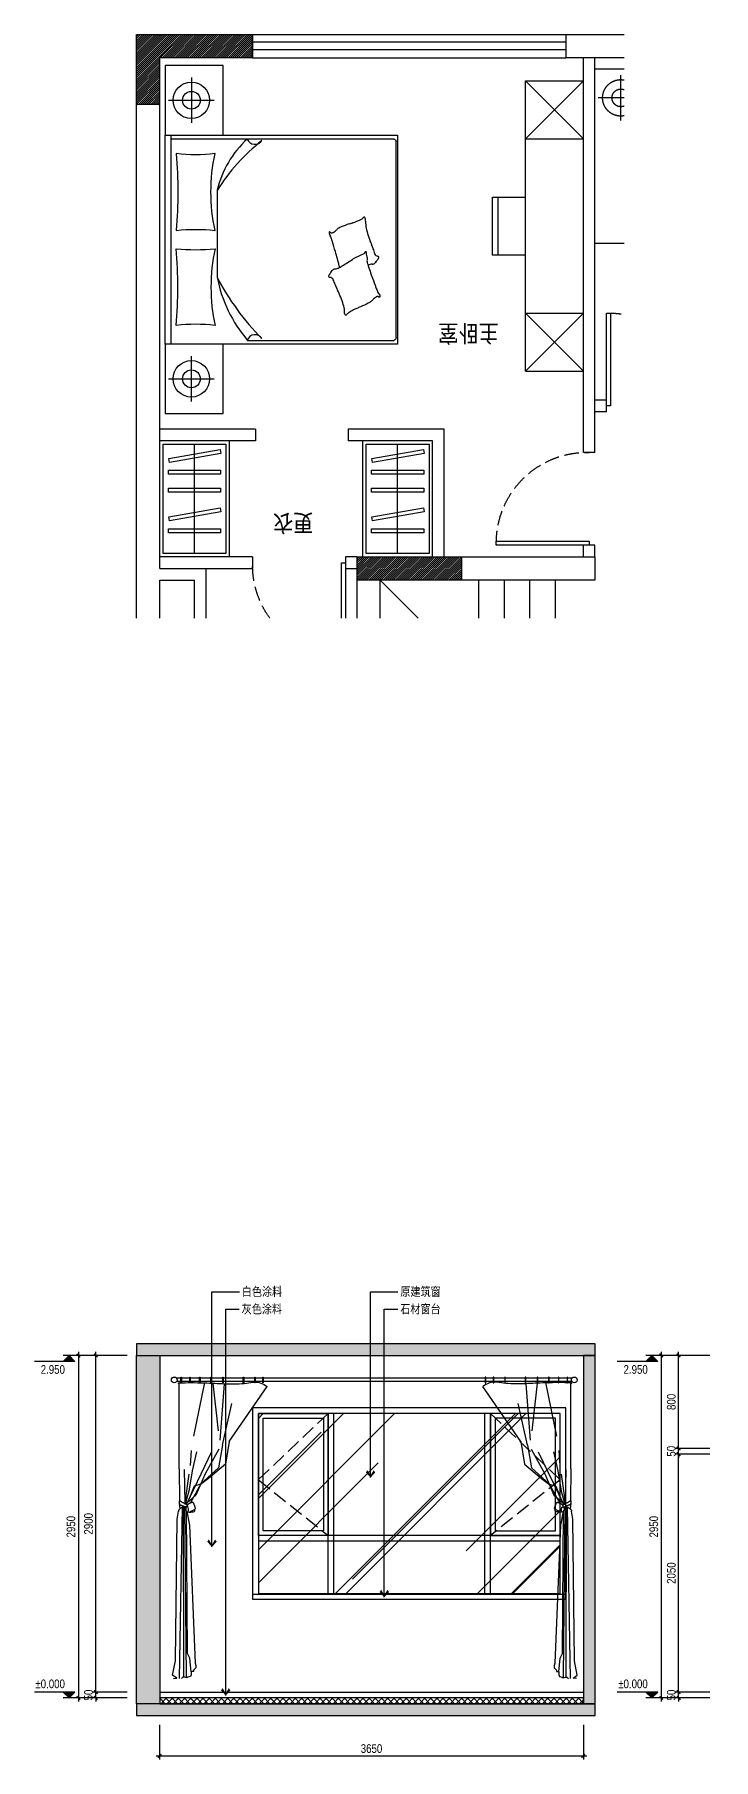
# Model space of a CAD drawing. Extents: x 468514 to 728049, y -74127 to 69080.
# Drawn here: x 514639 to 520488, y -71057 to -56196 of the extents above; entities that cross this region are included whole.
import ezdxf
from ezdxf.enums import TextEntityAlignment as Align
from ezdxf.xclip import XClip

# ---------------------------------------------------------------- set-up
doc = ezdxf.new("R2010")
doc.units = 0
doc.header["$LTSCALE"] = 500
doc.header["$MEASUREMENT"] = 0
doc.header["$XCLIPFRAME"] = 0
doc.linetypes.add('DASH', pattern=[0.35, 0.25, -0.1])
doc.layers.get('Defpoints').update_dxf_attribs({"color": 229})
for name, color, linetype in [('Door 门', 107, 'Continuous'), ('E 立面墙体', 245, 'Continuous'), ('E 立面家具、洁具', 153, 'Continuous'), ('E 立面材料类别线', 154, 'Continuous'), ('E 立面标注尺寸', 9, 'Continuous'), ('E 立面装饰完成线', 225, 'Continuous'), ('E 立面门', 107, 'Continuous'), ('P-Furniture 家具', 153, 'Continuous'), ('P-Make furniture 固定制作', 154, 'Continuous'), ('P-N wall 新建隔墙', 241, 'Continuous'), ('P-O wall 原始墙体', 245, 'Continuous'), ('P-Stair 楼梯（原建筑设备）', 159, 'Continuous'), ('P-Text  平面文字', 9, 'Continuous'), ('P-window 窗', 107, 'Continuous')]:
    doc.layers.add(name, color=color, linetype=linetype)
doc.styles.add('PDC DIM', font='PMingLiU-ExtB.ttf', dxfattribs={"width": 0.85})
doc.styles.add('Xref-标准套房C$0$黑体', font='simhei.ttf')
doc.dimstyles.new('PDC-A2', dxfattribs={"dimscale": 0, "dimtxt": 2.5, "dimasz": 1, "dimexe": 1, "dimexo": 1, "dimgap": 0.7, "dimtad": 1, "dimdec": 0, "dimtxsty": 'PDC DIM', "dimblk": 'ARCHTICK', "dimcen": 1, "dimdle": 1, "dimclrd": 8, "dimclre": 8, "dimclrt": 9, "dimadec": 0, "dimazin": 0, "dimtfac": 1, "dimtdec": 0, "dimtix": 1, "dimtmove": 2, "dimatfit": 3, "dimldrblk": 'PDC A2 T R', "dimfxl": 10, "dimfxlon": 1, "dimarcsym": 0})
pattern_1 = [(45, (-208763.564, 105386.938), (-8.83883476, 8.83883476), [])]

# ---------------------------------------------------------------- blocks, each defined once
blk = doc.blocks.new('$WINLIB2D$00000001')
at = {"color": 0}
for points in [[(-0.5, 0.5), (-0.5, -0.5)], [(-0.5, 0.5), (0.5, 0.5)], [(0.5, -0.5), (0.5, 0.5)], [(0.5, 0.1667), (-0.5, 0.1667)], [(0.5, -0.1667), (-0.5, -0.1667)], [(-0.5, -0.5), (0.5, -0.5)]]:
    blk.add_lwpolyline(points, dxfattribs=at)
blk = doc.blocks.new('fffg')
blk.add_lwpolyline([(143, 670), (109, 670), (109, -130), (143, -130)], close=True)
at = {"color": 8, "linetype": 'DASH'}
blk.add_arc((123, -110), 780, 88.5421, 181.4579, dxfattribs=at)
blk = doc.blocks.new('A$C5E9C12C4')
at = {"color": 250, "linetype": 'ByBlock'}
for p, q in [((834, 1968), (834, 52)), ((2545, 1988), (858, 1988)), ((2569, 709), (2569, 1968)), ((1276, 446), (2024, 446)), ((500, 29), (500, 421)), ((2900, 29), (2900, 421)), ((304, 225), (696, 225)), ((3096, 225), (2704, 225))]:
    blk.add_line(p, q, dxfattribs=at)
at = {"linetype": 'ByBlock'}
blk.add_line((2600, 52), (800, 52), dxfattribs=at)
for points in [[(800, 0), (800, 2000), (2600, 2000), (2600, 0)], [(200, 0), (800, 0), (800, 500), (200, 500)], [(2600, 0), (3200, 0), (3200, 500), (2600, 500)]]:
    blk.add_lwpolyline(points, close=True, dxfattribs=at)
at = {"color": 250, "linetype": 'ByBlock'}
for points in [[(2328, 1583, 0.101392), (2346, 1564, -0.223768), (2352, 1554, -0.25558), (2349, 1550, -0.081563), (2335, 1545, -0.071805), (2318, 1544, 0.069985), (2301, 1543, 0.03546), (2245, 1529, 0.029432), (2181, 1505, 0.001554), (2150, 1491, -0.00152), (2119, 1477, -0.004735), (2086, 1464, 0.00382), (2046, 1447, 0.296001), (2027, 1419, -0.649774), (2007, 1411, -0.02319), (2002, 1414, 0.0288), (1999, 1417, 0.005727), (1992, 1421, -0.004358), (1983, 1427, -0.027528), (1966, 1439, -0.046214), (1957, 1448, -0.194121), (1953, 1461, 0.133719), (1950, 1480, 0.011505), (1932, 1514, 0.008882), (1907, 1557, 0.012426), (1871, 1612, -0.033612), (1859, 1632), (1837, 1677), (1820, 1712, 0.224341), (1806, 1723, -0.722772), (1805, 1730, -0.103513), (1809, 1730, 0.053465), (1816, 1730, 0.030109), (1838, 1734, -0.031436), (1859, 1738, -0.05324), (1874, 1738, 0.05518), (1888, 1738, 0.056271), (1912, 1744, 0.0108), (2033, 1785, 0.00456), (2114, 1815, 0.01125), (2147, 1828, 0.069394), (2164, 1838, -0.079756), (2179, 1847, -0.106399), (2193, 1849, -0.328642), (2197, 1847, -0.299547), (2196, 1841, 0.189917), (2191, 1834, 0.033518), (2191, 1826, 0.075627), (2191, 1822, 0.053489), (2195, 1816, 0.017838), (2208, 1799, 0.038394), (2226, 1781, -0.059529), (2237, 1769, -0.035943), (2249, 1749, -0.011245), (2280, 1681, -0.006203), (2293, 1650, 0.010783), (2301, 1633, 0.019485), (2306, 1622, 0.005062)], [(960, 429, -0.058596), (960, 94, -0.042773), (1621, 94, -0.052163), (1621, 429, -0.107964)], [(2440, 429, 0.058596), (2440, 94, 0.042773), (1779, 94, 0.052163), (1779, 429, 0.107964)]]:
    blk.add_lwpolyline(points, format="xyb", close=True, dxfattribs=at)
for centre, radius in [((500, 225), 157), ((500, 225), 76.4), ((2900, 225), 157), ((2900, 225), 76.4)]:
    blk.add_circle(centre, radius, dxfattribs=at)
for centre, radius, start, end in [((809, 773), 71, 291.0659, 56.8343), ((2192, 1893), 1712, 218.287, 237.6721), ((1004, 2397), 2202, 297.6031, 314.6948), ((2591, 773), 71, 123.1657, 248.9341), ((1476, 1291), 868, 222.3133, 256.6516), ((1798, 1612), 1187, 280.9894, 310.5056)]:
    blk.add_arc(centre, radius, start, end, dxfattribs=at)
at = {"color": 250, "linetype": 'ByBlock', "extrusion": (0, 0, -1)}
for centre, major_axis, start_param, end_param in [((858, 1968), (-24, 0), 0, 1.570796), ((2545, 1968), (24, 0), -1.570796, 0)]:
    blk.add_ellipse(centre, major_axis=major_axis, ratio=0.833333, start_param=start_param, end_param=end_param, dxfattribs=at)
at = {"color": 250, "linetype": 'ByBlock'}
for centre, major_axis, ratio, start_param, end_param in [((2506, 294), (1936, 0), 0.833333, 1.955096, 1.974037), ((665, 4086), (2973, 0), 0.833333, -1.186496, -1.171214), ((1809, 1830), (-34.4, 0), 0.833333, 1.970378, 3.121515), ((1855, 1829), (-12.2, 0), 0.833333, 3.958241, 6.263107), ((1818, 1796), (-66.9, 0), 0.833333, 3.865498, 3.958241), ((1900, 1857), (-43.4, 0), 0.833333, 0.723905, 0.839074), ((2117, 2058), (367, 0), 0.833333, 3.980666, 4.003573), ((1465, 1424), (-634, 0), 0.833333, 3.98614, 4.003573), ((1747, 1689), (209, 0), 0.833333, 0.734464, 0.844548), ((1847, 1764), (-74.3, 0), 0.833333, 3.691331, 3.876056), ((1892, 1787), (21.7, 0), 0.833333, -0.217207, 0.549738), ((1956, 1776), (-44, 0), 0.833333, -0.217207, 0.314514), ((1523, 1715), (16.1, 0), 0.833333, 3.048091, 3.928657), ((1512, 1716), (5.57, 0), 0.833333, 2.047199, 3.048091), ((1532, 1684), (-48.9, 0), 0.833333, -1.419924, -1.094394), ((1460, 1663), (72.5, 0), 0.833333, 0.382878, 0.787064), ((1533, 1677), (57.5, 0), 0.833333, 1.43494, 1.721669), ((-843, 890), (2407, 701), 0.471108, 0.022718, 0.08572), ((1549, 1774), (60.5, 0), 0.833333, 4.576533, 4.856018), ((1499, 2065), (-413, 0), 0.833333, 1.714425, 1.856206), ((1447, 2213), (-599, 0), 0.833333, 1.856206, 1.973901), ((-517, 6051), (5605, 0), 0.833333, -1.167692, -1.161476), ((4045, -2712), (5858, 0), 0.833333, 1.974037, 1.980117), ((2832, 2013), (965, 0), 0.833333, 3.456107, 3.479223), ((3093, 1932), (-1582, 0), 0.833333, 0.241571, 0.266382), ((3421, 2007), (1923, 0), 0.833333, 3.407974, 3.452952), ((1771, 1564), (-189, 0), 0.833333, 0.31136, 0.455068), ((1671, 1523), (-77.8, 0), 0.833333, 0.455068, 0.692904), ((2791, -912), (3019, 0), 0.833333, 1.860669, 1.903868), ((1960, 1410), (112, 0), 0.833333, 1.758186, 1.860669), ((1468, 1383), (-186, 0), 0.833333, 3.680998, 3.834497), ((1338, 1318), (-338, 0), 0.833333, 3.609654, 3.680998), ((1640, 1415), (-6.04, 0), 0.833333, -0.932369, 0.231794), ((1638, 1415), (-4.26, 0), 0.833333, 0.231794, 1.501884), ((1628, 1429), (-13.6, 0), 0.833333, 2.209223, 2.959949), ((1640, 1440), (-33.8, 0), 0.833333, 1.501884, 1.925887), ((1605, 1431), (37.8, 0), 0.833333, 0.25431, 0.468061), ((1569, 1438), (74, 0), 0.833333, -0.181643, -0.047623), ((1628, 1435), (14.7, 0), 0.833333, -0.047623, 0.25431), ((1632, 1458), (57.7, 0), 0.833333, -1.215705, -0.897354), ((1715, 1371), (76, 0), 0.833333, 1.967107, 2.244238), ((1996, 812), (-804, 0), 0.833333, -1.219485, -1.174486), ((3402, -2386), (4890, 0), 0.833333, 1.903868, 1.922108)]:
    blk.add_ellipse(centre, major_axis=major_axis, ratio=ratio, start_param=start_param, end_param=end_param, dxfattribs=at)
blk = doc.blocks.new('A$C63015256')
at = {"layer": 'P-O wall 原始墙体'}
h = blk.add_hatch(dxfattribs=at)
h.set_pattern_fill('ANSI31', color=256, scale=100, style=0)
h.set_pattern_definition(pattern_1)
h.paths.add_polyline_path([(7352.1, 6096.3), (7352.1, 5896.3), (8252.1, 5896.3), (8252.1, 6096.3), (8052.1, 6096.3)])
h = blk.add_hatch(dxfattribs=at)
h.set_pattern_fill('ANSI31', color=256, scale=100, style=0)
h.set_pattern_definition(pattern_1)
h.paths.add_polyline_path([(10152.1, 1996.3), (9952.1, 1996.3), (9952.1, 1596.3), (9952.1, 1595.2), (9152.1, 1595.2), (9152.1, 1396.3), (10152.1, 1396.3)])
at = {"layer": 'P-Furniture 家具', "linetype": 'ByBlock'}
for p, q in [((6802.1, 4296.3), (6302.1, 4296.3)), ((6302.1, 4296.3), (6802.1, 3796.3)), ((6302.1, 3796.3), (6802.1, 4296.3)), ((6802.1, 4296.3), (6802.1, 1796.3)), ((6802.1, 3796.3), (6302.1, 3796.3)), ((7036.4, 3296.3), (7036.4, 2796.3)), ((5702.1, 3196.3), (6202.1, 3196.3)), ((6802.1, 2296.3), (6302.1, 2296.3)), ((6302.1, 1796.3), (6802.1, 2296.3)), ((6302.1, 2296.3), (6802.1, 1796.3)), ((6802.1, 1796.3), (6302.1, 1796.3)), ((5702.1, 1696.3), (6202.1, 1696.3))]:
    blk.add_line(p, q, dxfattribs=at)
at = {"layer": 'P-Furniture 家具', "color": 8}
for p, q in [((5979.6, 2138.6), (5979.6, 1745.8)), ((5783.3, 1942.2), (6176, 1942.2))]:
    blk.add_line(p, q, dxfattribs=at)
at = {"layer": 'P-Furniture 家具', "linetype": 'ByBlock'}
blk.add_lwpolyline([(6802.1, 3296.3), (7086.4, 3296.3), (7086.4, 2796.3), (6802.1, 2796.3)], dxfattribs=at)
at = {"layer": 'P-Furniture 家具', "color": 8}
for radius in [157, 76.4]:
    blk.add_circle((5979.6, 1942.2), radius, dxfattribs=at)
at = {"layer": 'P-Make furniture 固定制作', "color": 8}
for p, q in [((7902.1, 5866.3), (7902.1, 4926.3)), ((9652.1, 5866.3), (9652.1, 4926.3))]:
    blk.add_line(p, q, dxfattribs=at)
at = {"layer": 'P-Make furniture 固定制作'}
for p, q in [((8202.1, 5896.3), (8202.1, 4896.3)), ((9352.1, 5896.3), (9352.1, 4896.3))]:
    blk.add_line(p, q, dxfattribs=at)
at = {"layer": 'P-Make furniture 固定制作', "color": 8}
for points in [[(7632.1, 5866.3), (8172.1, 5866.3), (8172.1, 4926.3), (7632.1, 4926.3)], [(9382.1, 5866.3), (9922.1, 5866.3), (9922.1, 4926.3), (9382.1, 4926.3)], [(7677.1, 5688.8), (8127.1, 5688.8), (8127.1, 5653.8), (7677.1, 5653.8)], [(9427.1, 5688.8), (9877.1, 5688.8), (9877.1, 5653.8), (9427.1, 5653.8)], [(7674.4, 5508.9), (8117.6, 5587), (8123.7, 5552.6), (7680.5, 5474.4)], [(9424.4, 5508.9), (9867.6, 5587), (9873.7, 5552.6), (9430.5, 5474.4)], [(7677.1, 5339.4), (8127.1, 5339.4), (8127.1, 5304.4), (7677.1, 5304.4)], [(9427.1, 5339.4), (9877.1, 5339.4), (9877.1, 5304.4), (9427.1, 5304.4)], [(7674.4, 5004.8), (8117.6, 5083), (8123.7, 5048.5), (7680.5, 4970.3)], [(7677.1, 5184.7), (8127.1, 5184.7), (8127.1, 5149.7), (7677.1, 5149.7)], [(9424.4, 5004.8), (9867.6, 5083), (9873.7, 5048.5), (9430.5, 4970.3)], [(9427.1, 5184.7), (9877.1, 5184.7), (9877.1, 5149.7), (9427.1, 5149.7)]]:
    blk.add_lwpolyline(points, close=True, dxfattribs=at)
at = {"layer": 'P-N wall 新建隔墙'}
for p, q in [((8352.1, 5996.3), (8252.1, 5996.3)), ((8352.1, 5896.3), (8352.1, 5996.3)), ((9152.1, 5896.3), (9152.1, 5996.3)), ((9552.1, 5996.3), (9152.1, 5996.3)), ((6202.1, 5896.3), (6202.1, 5796.3)), ((6202.1, 5796.3), (6302.1, 5796.3)), ((6302.1, 5896.3), (6302.1, 5796.3)), ((7502.1, 5896.3), (7502.1, 4796.3)), ((7602.1, 5896.3), (7602.1, 4896.3)), ((8252.1, 5896.3), (8352.1, 5896.3)), ((9152.1, 5896.3), (9952.1, 5896.3)), ((6202.1, 4996.3), (6302.1, 4996.3)), ((6202.1, 4996.3), (6202.1, 1596.3)), ((6302.1, 4996.3), (6302.1, 1596.3)), ((7502.1, 4796.3), (8327.1, 4796.3)), ((7602.1, 4896.3), (8327.1, 4896.3)), ((8327.1, 4796.3), (8327.1, 4896.3)), ((9127.1, 4896.3), (9952.1, 4896.3)), ((9127.1, 4796.3), (9127.1, 4896.3)), ((9127.1, 4796.3), (9952.1, 4796.3)), ((6102.1, 4646.3), (6202.1, 4646.3)), ((6102.1, 4646.3), (6102.1, 4546.3)), ((6102.1, 4546.3), (6202.1, 4546.3))]:
    blk.add_line(p, q, dxfattribs=at)
at = {"layer": 'P-O wall 原始墙体'}
for p, q in [((8252.1, 8896.3), (8252.1, 6096.3)), ((8052.1, 6596.3), (8052.1, 6096.3)), ((9552.1, 6596.3), (9552.1, 5996.3)), ((10152.1, 6596.3), (10152.1, 5996.3)), ((9652.1, 6496.3), (9652.1, 6096.3)), ((9952.1, 6496.3), (9952.1, 6096.3)), ((6202.1, 5896.3), (6202.1, 6096.3)), ((6202.1, 6096.3), (8052.1, 6096.3)), ((7352.1, 5896.3), (7352.1, 6096.3)), ((8052.1, 6096.3), (8252.1, 6096.3)), ((8252.1, 6096.3), (8252.1, 5896.3)), ((9952.1, 6096.3), (9652.1, 6096.3)), ((9952.1, 5996.3), (9552.1, 5996.3)), ((9952.1, 5996.3), (9952.1, 1596.3)), ((10152.1, 5996.3), (10152.1, 3696.3)), ((8252.1, 5896.3), (6202.1, 5896.3)), ((10152.1, 3696.3), (10152.1, 1396.3)), ((10152.1, 1996.3), (9952.1, 1996.3)), ((5252.1, 1596.3), (6452.1, 1596.3)), ((6452.1, 1396.3), (6452.1, 1596.3)), ((9152.1, 1396.3), (9152.1, 1596.3)), ((9152.1, 1596.3), (9952.1, 1596.3)), ((6452.1, 1396.3), (5252.1, 1396.3)), ((10152.1, 1396.3), (9152.1, 1396.3))]:
    blk.add_line(p, q, dxfattribs=at)
at = {"layer": 'P-Stair 楼梯（原建筑设备）'}
for p, q in [((6542.1, 6896.3), (6542.1, 6096.3)), ((6762.1, 6896.3), (6762.1, 6096.3)), ((6982.1, 6896.3), (6982.1, 6096.3)), ((7202.1, 6896.3), (7202.1, 6096.3)), ((7252.1, 6896.3), (8052.1, 6096.3))]:
    blk.add_line(p, q, dxfattribs=at)
at = {"layer": 'Door 门', "xscale": -1}
blk.add_blockref('fffg', (8495.2, 6076.4), dxfattribs=at)
for p, rotation in [((6382.2, 5653.2), 270), ((5959, 4466.2), 180)]:
    blk.add_blockref('fffg', p, dxfattribs=dict(at, rotation=rotation))
at = {"layer": 'P-Furniture 家具', "linetype": 'ByBlock', "rotation": 90.00000000000001}
blk.add_blockref('A$C5E9C12C4', (9904, 1462.6), dxfattribs=at)
at = {"layer": 'P-window 窗', "extrusion": (0, 0, -1), "xscale": 2700, "yscale": 200, "zscale": -2700}
blk.add_blockref('$WINLIB2D$00000001', (-7802.1, 1496.3), dxfattribs=at)
at = {"layer": 'P-Text  平面文字', "char_height": 150, "width": 893.426, "attachment_point": 1, "style": 'PDC DIM'}
for s, insert in [('更衣', (8628.1, 5680)), ('主卧室', (7030.3, 4047))]:
    blk.add_mtext(s, dxfattribs=dict(at, insert=insert))
blk = doc.blocks.new('32')
for p, q in [((582573, -74471, -192), (582573, -73737, -192)), ((582791, -73726, -13), (582696, -74190)), ((582861, -73732, -3), (582909, -74142, 86)), ((583003, -74236, -192), (583329, -73760)), ((582945, -74265, -192), (583027, -73906)), ((582945, -74265, -192), (582910, -74462, -192)), ((583003, -74236, -192), (582971, -74429, -192)), ((582852, -74325, -192), (582634, -74773, -192)), ((582675, -74313, -192), (582666, -74441, -192)), ((582720, -74325, -192), (582685, -74488, -192)), ((582913, -74301, -192), (582797, -74512, -192)), ((582971, -74429, -192), (582826, -74554, -192)), ((582573, -74471, -192), (582576, -74746, -192)), ((582614, -74477, -192), (582621, -74764, -192)), ((582656, -74515, -192), (582621, -74761, -192)), ((582685, -74488, -192), (582656, -74661, -192)), ((582797, -74512, -192), (582717, -74697, -192)), ((582910, -74462, -192), (582756, -74602, -192)), ((582826, -74554, -192), (582756, -74606, -192)), ((582656, -74661, -192), (582624, -74773, -192)), ((582656, -74734, -192), (582630, -74779, -192)), ((582717, -74697, -192), (582640, -74764, -192)), ((582701, -74618, -192), (582656, -74734, -192)), ((582756, -74606, -192), (582666, -74766, -192)), ((582756, -74602, -192), (582701, -74618, -192)), ((582554, -74904, -192), (582565, -74834, -192)), ((582566, -74829, -192), (582565, -74830, -192)), ((582565, -74830, -192), (582565, -74832, -192)), ((582565, -74832, -192), (582565, -74833, -192)), ((582565, -74833, -192), (582565, -74834, -192)), ((582567, -74827, -192), (582566, -74829, -192)), ((582568, -74825, -192), (582567, -74826, -192)), ((582567, -74826, -192), (582567, -74827, -192)), ((582569, -74823, -192), (582568, -74825, -192)), ((582570, -74822, -192), (582569, -74823, -192)), ((582571, -74821, -192), (582570, -74822, -192)), ((582572, -74749, -192), (582571, -74750, -192)), ((582571, -74750, -192), (582571, -74752, -192)), ((582571, -74752, -192), (582571, -74753, -192)), ((582571, -74753, -192), (582571, -74755, -192)), ((582571, -74755, -192), (582571, -74757, -192)), ((582571, -74757, -192), (582571, -74759, -192)), ((582571, -74759, -192), (582572, -74761, -192)), ((582572, -74820, -192), (582571, -74821, -192)), ((582573, -74747, -192), (582572, -74748, -192)), ((582572, -74748, -192), (582572, -74749, -192)), ((582572, -74761, -192), (582572, -74762, -192)), ((582572, -74762, -192), (582572, -74764, -192)), ((582572, -74764, -192), (582573, -74766, -192)), ((582574, -74818, -192), (582572, -74820, -192)), ((582574, -74746, -192), (582573, -74747, -192)), ((582573, -74766, -192), (582573, -74768, -192)), ((582573, -74768, -192), (582577, -74815, -192)), ((582573, -74768, -192), (582574, -74769, -192)), ((582575, -74746, -192), (582574, -74746, -192)), ((582574, -74769, -192), (582574, -74771, -192)), ((582574, -74771, -192), (582574, -74772, -192)), ((582574, -74772, -192), (582575, -74774, -192)), ((582575, -74817, -192), (582574, -74818, -192)), ((582577, -74746, -192), (582575, -74746, -192)), ((582575, -74774, -192), (582576, -74775, -192)), ((582576, -74816, -192), (582575, -74817, -192)), ((582576, -74775, -192), (582576, -74776, -192)), ((582576, -74776, -192), (582577, -74777, -192)), ((582576, -76276, -192), (582601, -74800, -192)), ((582578, -74815, -192), (582576, -74816, -192)), ((582579, -74747, -192), (582577, -74746, -192)), ((582577, -74777, -192), (582578, -74778, -192)), ((582578, -74778, -192), (582579, -74779, -192)), ((582580, -74813, -192), (582578, -74815, -192)), ((582581, -74748, -192), (582579, -74747, -192)), ((582579, -74779, -192), (582581, -74780, -192)), ((582581, -74812, -192), (582580, -74813, -192)), ((582583, -74750, -192), (582581, -74748, -192)), ((582581, -74780, -192), (582583, -74781, -192)), ((582583, -74811, -192), (582581, -74812, -192)), ((582586, -74751, -192), (582583, -74750, -192)), ((582583, -74781, -192), (582584, -74782, -192)), ((582585, -74809, -192), (582583, -74811, -192)), ((582584, -74782, -192), (582587, -74782, -192)), ((582586, -74808, -192), (582585, -74809, -192)), ((582589, -74753, -192), (582586, -74751, -192)), ((582588, -74807, -192), (582586, -74808, -192)), ((582587, -74782, -192), (582589, -74783, -192)), ((582589, -74806, -192), (582588, -74807, -192)), ((582592, -74755, -192), (582589, -74753, -192)), ((582589, -74783, -192), (582591, -74784, -192)), ((582591, -74805, -192), (582589, -74806, -192)), ((582591, -74784, -192), (582594, -74786, -192)), ((582593, -74804, -192), (582591, -74805, -192)), ((582596, -74757, -192), (582592, -74755, -192)), ((582594, -74803, -192), (582593, -74804, -192)), ((582594, -74786, -192), (582597, -74787, -192)), ((582596, -74802, -192), (582594, -74803, -192)), ((582600, -74760, -192), (582596, -74757, -192)), ((582597, -74801, -192), (582596, -74802, -192)), ((582597, -74787, -192), (582600, -74788, -192)), ((582599, -74801, -192), (582597, -74801, -192)), ((582601, -74800, -192), (582599, -74801, -192)), ((582604, -74762, -192), (582600, -74760, -192)), ((582600, -74788, -192), (582603, -74789, -192)), ((582603, -74799, -192), (582601, -74800, -192)), ((582603, -74789, -192), (582606, -74790, -192)), ((582605, -74799, -192), (582603, -74799, -192)), ((582608, -74764, -192), (582604, -74762, -192)), ((582607, -74798, -192), (582605, -74799, -192)), ((582606, -74790, -192), (582609, -74792, -192)), ((582609, -74798, -192), (582607, -74798, -192)), ((582613, -74767, -192), (582608, -74764, -192)), ((582612, -76264, -192), (582608, -74798, -192)), ((582609, -74792, -192), (582612, -74793, -192)), ((582611, -74798, -192), (582609, -74798, -192)), ((582613, -74797, -192), (582611, -74798, -192)), ((582612, -74793, -192), (582615, -74794, -192)), ((582618, -74770, -192), (582613, -74767, -192)), ((582615, -74797, -192), (582613, -74797, -192)), ((582615, -74794, -192), (582623, -74796, -192)), ((582616, -74797, -192), (582615, -74797, -192)), ((582618, -74797, -192), (582616, -74797, -192)), ((582624, -74774, -192), (582618, -74770, -192)), ((582620, -74797, -192), (582618, -74797, -192)), ((582635, -76269, -192), (582620, -74797, -192)), ((582622, -74797, -192), (582620, -74797, -192)), ((582624, -74796, -192), (582622, -74797, -192)), ((582631, -74778, -192), (582624, -74774, -192)), ((582625, -74796, -192), (582624, -74796, -192)), ((582627, -74796, -192), (582625, -74796, -192)), ((582628, -74796, -192), (582627, -74796, -192)), ((582630, -74796, -192), (582628, -74796, -192)), ((582631, -74796, -192), (582630, -74796, -192)), ((582639, -74782, -192), (582631, -74778, -192)), ((582633, -74796, -192), (582631, -74796, -192)), ((582632, -74804, -192), (582632, -74796, -192)), ((582634, -74796, -192), (582633, -74796, -192)), ((582635, -74796, -192), (582634, -74796, -192)), ((582644, -76062, -192), (582634, -74832, -192)), ((582636, -74796, -192), (582635, -74796, -192)), ((582637, -74796, -192), (582636, -74796, -192)), ((582638, -74795, -192), (582637, -74796, -192)), ((582639, -74795, -192), (582638, -74795, -192)), ((582642, -74785, -192), (582639, -74782, -192)), ((582640, -74793, -192), (582639, -74794, -192)), ((582639, -74794, -192), (582639, -74795, -192)), ((582639, -74837, -192), (582660, -74954, -192)), ((582641, -74791, -192), (582640, -74792, -192)), ((582640, -74792, -192), (582640, -74793, -192)), ((582642, -74787, -192), (582641, -74788, -192)), ((582641, -74788, -192), (582641, -74789, -192)), ((582641, -74789, -192), (582641, -74791, -192)), ((582643, -74784, -192), (582642, -74785, -192)), ((582642, -74785, -192), (582642, -74787, -192)), ((582644, -74781, -192), (582643, -74783, -192)), ((582643, -74783, -192), (582643, -74784, -192)), ((582645, -74780, -192), (582644, -74781, -192)), ((582646, -74779, -192), (582645, -74780, -192)), ((582647, -74778, -192), (582646, -74779, -192)), ((582648, -74777, -192), (582647, -74778, -192)), ((582649, -74775, -192), (582648, -74777, -192)), ((582651, -74774, -192), (582649, -74775, -192)), ((582653, -74773, -192), (582651, -74774, -192)), ((582654, -74772, -192), (582653, -74773, -192)), ((582653, -74844, -192), (582663, -74840, -192)), ((582656, -74771, -192), (582654, -74772, -192)), ((582658, -74770, -192), (582656, -74771, -192)), ((582660, -74769, -192), (582658, -74770, -192)), ((582658, -74842, -192), (582672, -74842, -192)), ((582662, -74768, -192), (582660, -74769, -192)), ((582665, -74767, -192), (582662, -74768, -192)), ((582663, -74840, -192), (582673, -74836, -192)), ((582667, -74765, -192), (582665, -74767, -192)), ((582670, -74764, -192), (582667, -74765, -192)), ((582672, -74763, -192), (582670, -74764, -192)), ((582675, -74762, -192), (582672, -74763, -192)), ((582672, -74842, -192), (582685, -74841, -192)), ((582673, -74836, -192), (582681, -74832, -192)), ((582677, -74761, -192), (582675, -74762, -192)), ((582679, -74760, -192), (582677, -74761, -192)), ((582681, -74760, -192), (582679, -74760, -192)), ((582683, -74759, -192), (582681, -74760, -192)), ((582681, -74832, -192), (582688, -74829, -192)), ((582685, -74759, -192), (582683, -74759, -192)), ((582686, -74758, -192), (582685, -74759, -192)), ((582685, -74841, -192), (582695, -74840, -192)), ((582688, -74758, -192), (582686, -74758, -192)), ((582689, -74758, -192), (582688, -74758, -192)), ((582688, -74829, -192), (582693, -74826, -192)), ((582690, -74759, -192), (582689, -74758, -192)), ((582691, -74759, -192), (582690, -74759, -192)), ((582692, -74760, -192), (582691, -74759, -192)), ((582692, -74760, -192), (582692, -74760, -192)), ((582693, -74761, -192), (582692, -74760, -192)), ((582694, -74762, -192), (582693, -74761, -192)), ((582693, -74826, -192), (582698, -74824, -192)), ((582695, -74764, -192), (582694, -74762, -192)), ((582696, -74765, -192), (582695, -74764, -192)), ((582695, -74840, -192), (582701, -74838, -192)), ((582697, -74767, -192), (582696, -74765, -192)), ((582698, -74770, -192), (582697, -74767, -192)), ((582699, -74772, -192), (582698, -74770, -192)), ((582698, -74824, -192), (582702, -74822, -192)), ((582700, -74775, -192), (582699, -74772, -192)), ((582702, -74779, -192), (582700, -74775, -192)), ((582701, -74838, -192), (582705, -74835, -192)), ((582703, -74782, -192), (582702, -74779, -192)), ((582702, -74822, -192), (582705, -74820, -192)), ((582705, -74786, -192), (582703, -74782, -192)), ((582706, -74790, -192), (582705, -74786, -192)), ((582705, -74820, -192), (582708, -74818, -192)), ((582705, -74835, -192), (582707, -74831, -192)), ((582708, -74794, -192), (582706, -74790, -192)), ((582707, -74831, -192), (582708, -74826, -192)), ((582709, -74798, -192), (582708, -74794, -192)), ((582708, -74818, -192), (582710, -74817, -192)), ((582708, -74826, -192), (582708, -74819, -192)), ((582710, -74802, -192), (582709, -74798, -192)), ((582711, -74805, -192), (582710, -74802, -192)), ((582710, -74817, -192), (582711, -74815, -192)), ((582712, -74807, -192), (582711, -74805, -192)), ((582711, -74815, -192), (582712, -74813, -192)), ((582712, -74810, -192), (582712, -74807, -192)), ((582712, -74812, -192), (582712, -74810, -192)), ((582712, -74813, -192), (582712, -74812, -192)), ((582541, -76124, -192), (582554, -74904, -192)), ((582661, -74955, -192), (582711, -76145, -192)), ((582663, -76100, -192), (582644, -76062, -192)), ((582516, -76247, -192), (582541, -76124, -192)), ((582676, -76219, -192), (582663, -76100, -192)), ((582683, -76217, -192), (582676, -76219, -192)), ((582676, -76219, -192), (582676, -76246, -192)), ((582695, -76217, -192), (582683, -76217, -192)), ((582715, -76184, -192), (582695, -76205, -192)), ((582695, -76205, -192), (582695, -76217, -192)), ((582711, -76145, -192), (582715, -76163, -192)), ((582715, -76163, -192), (582715, -76184, -192)), ((582551, -76273, -192), (582516, -76247, -192)), ((582522, -76276, -192), (582551, -76273, -192)), ((582605, -76264, -192), (582593, -76276, -192)), ((582618, -76264, -192), (582605, -76264, -192)), ((582638, -76270, -192), (582618, -76264, -192)), ((582647, -76264, -192), (582638, -76270, -192)), ((582670, -76258, -192), (582647, -76264, -192)), ((582676, -76246, -192), (582670, -76258, -192))]:
    blk.add_line(p, q)
at = {"elevation": 3}
blk.add_lwpolyline([(582959, -73739), (582923, -74224)], dxfattribs=at)
for centre, major_axis, start_param, end_param in [((582660, -74817, -192), (31.3, 0), 2.299094, 4.183529), ((582617, -74822, -192), (37.1, 0), -0.569986, 0.933213), ((582646, -74839, -192), (3.29, 0), 4.183529, 5.546396)]:
    blk.add_ellipse(centre, major_axis=major_axis, ratio=0.92725, start_param=start_param, end_param=end_param)
blk.add_spline([(582573, -73737, -192), (582588, -73729), (582788, -73729), (582963, -73737), (583133, -73734), (583277, -73731), (583329, -73760)], degree=3)
blk = doc.blocks.new('_ArchTick')
at = {"color": 0, "linetype": 'ByBlock', "const_width": 0.4}
blk.add_lwpolyline([(-0.5, -0.5), (0.5, 0.5)], dxfattribs=at)
blk = doc.blocks.new('*D1922')
at = {"layer": 'Defpoints', "color": 0, "transparency": 16777216}
for p in [(515167, -70476), (515467, -70476), (515467, -70526)]:
    blk.add_point(p, dxfattribs=at)
at = {"layer": 'E 立面标注尺寸', "color": 8, "lineweight": -2, "transparency": 16777216}
for p, q in [((515437, -70476), (515137, -70476)), ((515437, -70526), (515137, -70526)), ((515167, -70476), (515167, -70446)), ((515167, -70526), (515167, -70476)), ((515167, -70526), (515167, -70557))]:
    blk.add_line(p, q, dxfattribs=at)
at = {"layer": 'E 立面标注尺寸', "color": 8, "lineweight": -2, "transparency": 16777216, "xscale": 30.00000447440561, "yscale": 30.00000447440561, "zscale": 30.00000447440561}
for p, rotation in [((515167, -70476), 270), ((515167, -70526), 90)]:
    blk.add_blockref('_ArchTick', p, dxfattribs=dict(at, rotation=rotation))
at = {"layer": 'E 立面标注尺寸', "color": 9, "transparency": 16777216, "insert": (515104, -70501), "char_height": 75, "attachment_point": 5, "rotation": 90, "style": 'PDC DIM'}
blk.add_mtext('50', dxfattribs=at)
blk = doc.blocks.new('PDC A2 T R')
at = {"color": 0, "linetype": 'ByBlock'}
blk.add_line((0, 0), (-2, 0), dxfattribs=at)
for points in [[(-2.15, 0.89), (-1.49, 1.35), (-0.6, 0), (0, 0)], [(-2.15, -0.89), (-1.49, -1.35), (-0.6, 0), (0, 0)]]:
    blk.add_solid(points, dxfattribs=at)
blk = doc.blocks.new('*D1920')
at = {"layer": 'Defpoints', "color": 0, "transparency": 16777216}
for p in [(515167, -67576), (515467, -67576), (515467, -70476)]:
    blk.add_point(p, dxfattribs=at)
at = {"layer": 'E 立面标注尺寸', "color": 8, "lineweight": -2, "transparency": 16777216}
for p, q in [((515437, -67576), (515137, -67576)), ((515167, -70507), (515167, -67546)), ((515437, -70476), (515137, -70476))]:
    blk.add_line(p, q, dxfattribs=at)
at = {"layer": 'E 立面标注尺寸', "color": 8, "lineweight": -2, "transparency": 16777216, "xscale": 30.00000447440561, "yscale": 30.00000447440561, "zscale": 30.00000447440561}
for p, rotation in [((515167, -67576), 90), ((515167, -70476), 270)]:
    blk.add_blockref('_ArchTick', p, dxfattribs=dict(at, rotation=rotation))
at = {"layer": 'E 立面标注尺寸', "color": 9, "transparency": 16777216, "insert": (515104, -69026), "char_height": 75, "attachment_point": 5, "rotation": 90, "style": 'PDC DIM'}
blk.add_mtext('2900', dxfattribs=at)
blk = doc.blocks.new('*D1921')
at = {"layer": 'Defpoints', "color": 0, "transparency": 16777216}
for p in [(515467, -67576), (515017, -70526), (515467, -70526)]:
    blk.add_point(p, dxfattribs=at)
at = {"layer": 'E 立面标注尺寸', "color": 8, "lineweight": -2, "transparency": 16777216}
for p, q in [((515317, -67576), (514987, -67576)), ((515017, -67546), (515017, -70557)), ((515317, -70526), (514987, -70526))]:
    blk.add_line(p, q, dxfattribs=at)
at = {"layer": 'E 立面标注尺寸', "color": 8, "lineweight": -2, "transparency": 16777216, "xscale": 30.00000447440561, "yscale": 30.00000447440561, "zscale": 30.00000447440561}
for p, rotation in [((515017, -67576), 90), ((515017, -70526), 270)]:
    blk.add_blockref('_ArchTick', p, dxfattribs=dict(at, rotation=rotation))
at = {"layer": 'E 立面标注尺寸', "color": 9, "transparency": 16777216, "insert": (514953, -69051), "char_height": 75, "attachment_point": 5, "rotation": 90, "style": 'PDC DIM'}
blk.add_mtext('2950', dxfattribs=at)
blk = doc.blocks.new('A$C37DB5113')
blk.add_hatch(color=256).paths.add_polyline_path([(150, 75), (75, 0), (0, 75)])
for p, q in [((0, 75), (510, 75)), ((0, 75), (75, 0)), ((150, 75), (75, 0)), ((0, 0), (150, 0))]:
    blk.add_line(p, q)
blk.add_lwpolyline([(150, 75), (75, 0), (0, 75), (150, 75)])
at = {"style": 'Xref-标准套房C$0$黑体', "width": 0.8}
blk.add_attdef('%%P0.000', text='', height=105, dxfattribs=at).set_placement((510, 75), align=Align.BOTTOM_RIGHT)
blk = doc.blocks.new('*D1925')
at = {"layer": 'Defpoints', "color": 0, "transparency": 16777216}
for p in [(520188, -70476), (520488, -70476), (520488, -70526)]:
    blk.add_point(p, dxfattribs=at)
at = {"layer": 'E 立面标注尺寸', "color": 8, "lineweight": -2, "transparency": 16777216}
for p, q in [((520458, -70476), (520158, -70476)), ((520458, -70526), (520158, -70526)), ((520188, -70476), (520188, -70446)), ((520188, -70526), (520188, -70476)), ((520188, -70526), (520188, -70557))]:
    blk.add_line(p, q, dxfattribs=at)
at = {"layer": 'E 立面标注尺寸', "color": 8, "lineweight": -2, "transparency": 16777216, "xscale": 30.00000447440561, "yscale": 30.00000447440561, "zscale": 30.00000447440561}
for p, rotation in [((520188, -70476), 270), ((520188, -70526), 90)]:
    blk.add_blockref('_ArchTick', p, dxfattribs=dict(at, rotation=rotation))
at = {"layer": 'E 立面标注尺寸', "color": 9, "transparency": 16777216, "insert": (520125, -70501), "char_height": 75, "attachment_point": 5, "rotation": 90, "style": 'PDC DIM'}
blk.add_mtext('50', dxfattribs=at)
blk = doc.blocks.new('*D1923')
at = {"layer": 'Defpoints', "color": 0, "transparency": 16777216}
for p in [(520188, -68426), (520488, -68426), (520488, -70476)]:
    blk.add_point(p, dxfattribs=at)
at = {"layer": 'E 立面标注尺寸', "color": 8, "lineweight": -2, "transparency": 16777216}
for p, q in [((520458, -68426), (520158, -68426)), ((520188, -70507), (520188, -68396)), ((520458, -70476), (520158, -70476))]:
    blk.add_line(p, q, dxfattribs=at)
at = {"layer": 'E 立面标注尺寸', "color": 8, "lineweight": -2, "transparency": 16777216, "xscale": 30.00000447440561, "yscale": 30.00000447440561, "zscale": 30.00000447440561}
for p, rotation in [((520188, -68426), 90), ((520188, -70476), 270)]:
    blk.add_blockref('_ArchTick', p, dxfattribs=dict(at, rotation=rotation))
at = {"layer": 'E 立面标注尺寸', "color": 9, "transparency": 16777216, "insert": (520125, -69451), "char_height": 75, "attachment_point": 5, "rotation": 90, "style": 'PDC DIM'}
blk.add_mtext('2050', dxfattribs=at)
blk = doc.blocks.new('*D1924')
at = {"layer": 'Defpoints', "color": 0, "transparency": 16777216}
for p in [(520488, -67576), (520038, -70526), (520488, -70526)]:
    blk.add_point(p, dxfattribs=at)
at = {"layer": 'E 立面标注尺寸', "color": 8, "lineweight": -2, "transparency": 16777216}
for p, q in [((520338, -67576), (520008, -67576)), ((520038, -67546), (520038, -70557)), ((520338, -70526), (520008, -70526))]:
    blk.add_line(p, q, dxfattribs=at)
at = {"layer": 'E 立面标注尺寸', "color": 8, "lineweight": -2, "transparency": 16777216, "xscale": 30.00000447440561, "yscale": 30.00000447440561, "zscale": 30.00000447440561}
for p, rotation in [((520038, -67576), 90), ((520038, -70526), 270)]:
    blk.add_blockref('_ArchTick', p, dxfattribs=dict(at, rotation=rotation))
at = {"layer": 'E 立面标注尺寸', "color": 9, "transparency": 16777216, "insert": (519974, -69051), "char_height": 75, "attachment_point": 5, "rotation": 90, "style": 'PDC DIM'}
blk.add_mtext('2950', dxfattribs=at)
blk = doc.blocks.new('*D1926')
at = {"layer": 'Defpoints', "color": 0, "transparency": 16777216}
for p in [(520188, -68376), (520488, -68376), (520488, -68426)]:
    blk.add_point(p, dxfattribs=at)
at = {"layer": 'E 立面标注尺寸', "color": 8, "lineweight": -2, "transparency": 16777216}
for p, q in [((520188, -68376), (520188, -68346)), ((520458, -68376), (520158, -68376)), ((520458, -68426), (520158, -68426)), ((520188, -68426), (520188, -68376)), ((520188, -68426), (520188, -68457))]:
    blk.add_line(p, q, dxfattribs=at)
at = {"layer": 'E 立面标注尺寸', "color": 8, "lineweight": -2, "transparency": 16777216, "xscale": 30.00000447440561, "yscale": 30.00000447440561, "zscale": 30.00000447440561}
for p, rotation in [((520188, -68376), 270), ((520188, -68426), 90)]:
    blk.add_blockref('_ArchTick', p, dxfattribs=dict(at, rotation=rotation))
at = {"layer": 'E 立面标注尺寸', "color": 9, "transparency": 16777216, "insert": (520125, -68401), "char_height": 75, "attachment_point": 5, "rotation": 90, "style": 'PDC DIM'}
blk.add_mtext('50', dxfattribs=at)
blk = doc.blocks.new('*D1927')
at = {"layer": 'Defpoints', "color": 0, "transparency": 16777216}
for p in [(520188, -67576), (520488, -67576), (520488, -68376)]:
    blk.add_point(p, dxfattribs=at)
at = {"layer": 'E 立面标注尺寸', "color": 8, "lineweight": -2, "transparency": 16777216}
for p, q in [((520458, -67576), (520158, -67576)), ((520188, -68407), (520188, -67546)), ((520458, -68376), (520158, -68376))]:
    blk.add_line(p, q, dxfattribs=at)
at = {"layer": 'E 立面标注尺寸', "color": 8, "lineweight": -2, "transparency": 16777216, "xscale": 30.00000447440561, "yscale": 30.00000447440561, "zscale": 30.00000447440561}
for p, rotation in [((520188, -67576), 90), ((520188, -68376), 270)]:
    blk.add_blockref('_ArchTick', p, dxfattribs=dict(at, rotation=rotation))
at = {"layer": 'E 立面标注尺寸', "color": 9, "transparency": 16777216, "insert": (520125, -67976), "char_height": 75, "attachment_point": 5, "rotation": 90, "style": 'PDC DIM'}
blk.add_mtext('800', dxfattribs=at)
blk = doc.blocks.new('*D1931')
at = {"layer": 'Defpoints', "color": 0, "transparency": 16777216}
for p in [(515717, -70726), (519367, -70726), (519367, -71026)]:
    blk.add_point(p, dxfattribs=at)
at = {"layer": 'E 立面标注尺寸', "color": 8, "lineweight": -2, "transparency": 16777216}
for p, q in [((515717, -70757), (515717, -71057)), ((519367, -70757), (519367, -71057)), ((515687, -71026), (519397, -71026))]:
    blk.add_line(p, q, dxfattribs=at)
at = {"layer": 'E 立面标注尺寸', "color": 8, "lineweight": -2, "transparency": 16777216, "xscale": 30.00000447440561, "yscale": 30.00000447440561, "zscale": 30.00000447440561, "rotation": 180}
blk.add_blockref('_ArchTick', (515717, -71026), dxfattribs=at)
at = {"layer": 'E 立面标注尺寸', "color": 8, "lineweight": -2, "transparency": 16777216, "xscale": 30.00000447440561, "yscale": 30.00000447440561, "zscale": 30.00000447440561}
blk.add_blockref('_ArchTick', (519367, -71026), dxfattribs=at)
at = {"layer": 'E 立面标注尺寸', "color": 9, "transparency": 16777216, "insert": (517542, -70963), "char_height": 75, "attachment_point": 5, "style": 'PDC DIM'}
blk.add_mtext('3650', dxfattribs=at)

msp = doc.modelspace()

# ---------------------------------------------------------------- hatches: boundary and pattern name
at = {"layer": 'E 立面墙体'}
h = msp.add_hatch(color=250, dxfattribs=at)
h.dxf.hatch_style = 1
h.paths.add_polyline_path([(519467.4, -67476.5), (515517.4, -67476.5), (515517.4, -67576.5), (519467.4, -67576.5)])
h = msp.add_hatch(dxfattribs=at)
h.set_pattern_fill('钢筋混凝土', color=250, scale=10, pattern_type=2)
h.set_pattern_definition([(45, (-7715.45, -72201.5), (-35.355339, 35.355339), []), (50, (-7715.45, -72201.5), (71.726018, -6.2752135), [7.5, -82.5]), (355, (-7715.45, -72201.5), (-13.875133, 75.219213), [6, -66]), (100.4514, (-7709.474, -72202.02), (57.850938, 68.943954), [6.374019, -70.114211]), (46.1842, (-7715.45, -72181.5), (106.724105, -16.551901), [11.25, -123.75]), (96.6356, (-7706.56, -72182.88), (93.46627, 97.411787), [9.561029, -105.1713]), (351.1842, (-7715.45, -72181.5), (93.466195, 97.41186), [9, -99]), (21, (-7705.45, -72186.5), (59.690705, -40.261889), [7.5, -82.5]), (326, (-7705.45, -72186.5), (24.331533, 72.515005), [6, -66]), (71.4514, (-7700.48, -72189.855), (84.022263, 32.25305), [6.374019, -70.114211]), (37.5, (-7715.45, -72201.5), (1.2159855, 33.2893854), [0.5, -65.2, 0.5, -67, 0.5, -66.25]), (7.5, (-7715.45, -72201.5), (26.3069537, 39.4411712), [0.5, -38.2, 0.5, -63.7, 0.5, -25.25]), (327.5, (-7737.75, -72201.5), (53.3822436, -2.2554872), [0.5, -25, 0.5, -78, 0.5, -103.5]), (317.5, (-7747.75, -72201.5), (58.318617, 10.0104982), [0.5, -32.5, 0.5, -51.8, 0.5, -73.5])])
h.paths.add_polyline_path([(515717.4, -70576.5), (515517.4, -70576.5), (515517.4, -67576.5), (515717.4, -67576.5)])
h = msp.add_hatch(dxfattribs=at)
h.set_pattern_fill('钢筋混凝土', color=250, scale=10, pattern_type=2)
h.set_pattern_definition([(45, (-3765.45, -72201.5), (-35.355339, 35.355339), []), (50, (-3765.45, -72201.5), (71.726018, -6.2752135), [7.5, -82.5]), (355, (-3765.45, -72201.5), (-13.875133, 75.219213), [6, -66]), (100.4514, (-3759.474, -72202.02), (57.850938, 68.943954), [6.374019, -70.114211]), (46.1842, (-3765.45, -72181.5), (106.724105, -16.551901), [11.25, -123.75]), (96.6356, (-3756.56, -72182.88), (93.46627, 97.411787), [9.561029, -105.1713]), (351.1842, (-3765.45, -72181.5), (93.466195, 97.41186), [9, -99]), (21, (-3755.45, -72186.5), (59.690705, -40.261889), [7.5, -82.5]), (326, (-3755.45, -72186.5), (24.331533, 72.515005), [6, -66]), (71.4514, (-3750.48, -72189.855), (84.022263, 32.25305), [6.374019, -70.114211]), (37.5, (-3765.45, -72201.5), (1.2159855, 33.2893854), [0.5, -65.2, 0.5, -67, 0.5, -66.25]), (7.5, (-3765.45, -72201.5), (26.3069537, 39.4411712), [0.5, -38.2, 0.5, -63.7, 0.5, -25.25]), (327.5, (-3787.75, -72201.5), (53.3822436, -2.2554872), [0.5, -25, 0.5, -78, 0.5, -103.5]), (317.5, (-3797.75, -72201.5), (58.318617, 10.0104982), [0.5, -32.5, 0.5, -51.8, 0.5, -73.5])])
h.paths.add_polyline_path([(519367.4, -70576.5), (519467.4, -70576.5), (519467.4, -67576.5), (519367.4, -67576.5)])
h = msp.add_hatch(dxfattribs=at)
h.set_pattern_fill('AR-RROOF', color=250, scale=800, angle=45)
h.set_pattern_definition([(45, (-38442.6, -72151.5), (678.8225, 1810.1934), [12000, -1600, 4000, -800]), (45, (-37973.1, -71116.3), (-1318.047, 186.6762), [2400, -264, 4800, -600]), (45, (-38640.6, -71387.8), (2562.555, 3320.57344), [6400, -1120, 3200, -800])])
h.paths.add_polyline_path([(516567.4, -69626.5), (519167.4, -69626.5), (519167.4, -68076.5), (516567.4, -68076.5)])
h = msp.add_hatch(color=250, dxfattribs=at)
h.dxf.hatch_style = 1
h.paths.add_polyline_path([(515517.4, -70676.5), (519467.4, -70676.5), (519467.4, -70576.5), (515517.4, -70576.5)])
h = msp.add_hatch(dxfattribs=at)
h.set_pattern_fill('ANSI37', color=250, scale=300)
h.set_pattern_definition([(45, (-3765.45, -72201.5), (-26.5165043, 26.5165043), []), (135, (-3765.45, -72201.5), (-26.5165043, -26.5165043), [])])
h.paths.add_polyline_path([(519367.4, -70526.5), (515717.4, -70526.5), (515717.4, -70576.5), (519367.4, -70576.5)])

# ---------------------------------------------------------------- linework, layer by layer
for points in [[(519467.4, -67476.5), (515517.4, -67476.5), (515517.4, -67576.5), (519467.4, -67576.5)], [(515717.4, -70576.5), (515517.4, -70576.5), (515517.4, -67576.5), (515717.4, -67576.5)], [(519367.4, -70576.5), (519467.4, -70576.5), (519467.4, -67576.5), (519367.4, -67576.5)], [(515517.4, -70676.5), (519467.4, -70676.5), (519467.4, -70576.5), (515517.4, -70576.5)]]:
    msp.add_lwpolyline(points, close=True, dxfattribs=at)
at = {"layer": 'E 立面家具、洁具'}
for p, q in [((519269.2, -67771.5), (515862.8, -67771.5)), ((519269.2, -67801.5), (515862.8, -67801.5)), ((515717.4, -70476.5), (519367.4, -70476.5))]:
    msp.add_line(p, q, dxfattribs=at)
for points in [[(515900.6, -67761.5), (515905.6, -67761.5), (515905.6, -67811.5), (515900.6, -67811.5)], [(515975.6, -67761.5), (515980.6, -67761.5), (515980.6, -67811.5), (515975.6, -67811.5)], [(516059.5, -67761.5), (516064.5, -67761.5), (516064.5, -67811.5), (516059.5, -67811.5)], [(516158.4, -67761.5), (516163.4, -67761.5), (516163.4, -67811.5), (516158.4, -67811.5)], [(516260.3, -67761.5), (516265.3, -67761.5), (516265.3, -67811.5), (516260.3, -67811.5)], [(516437.2, -67761.5), (516442.2, -67761.5), (516442.2, -67811.5), (516437.2, -67811.5)], [(516536.1, -67761.5), (516541.1, -67761.5), (516541.1, -67811.5), (516536.1, -67811.5)], [(516605, -67761.5), (516610, -67761.5), (516610, -67811.5), (516605, -67811.5)], [(518527, -67761.5), (518522, -67761.5), (518522, -67811.5), (518527, -67811.5)], [(518595.9, -67761.5), (518590.9, -67761.5), (518590.9, -67811.5), (518595.9, -67811.5)], [(518694.8, -67761.5), (518689.8, -67761.5), (518689.8, -67811.5), (518694.8, -67811.5)], [(518871.7, -67761.5), (518866.7, -67761.5), (518866.7, -67811.5), (518871.7, -67811.5)], [(518973.6, -67761.5), (518968.6, -67761.5), (518968.6, -67811.5), (518973.6, -67811.5)], [(519072.5, -67761.5), (519067.5, -67761.5), (519067.5, -67811.5), (519072.5, -67811.5)], [(519156.5, -67761.5), (519151.5, -67761.5), (519151.5, -67811.5), (519156.5, -67811.5)], [(519231.4, -67761.5), (519226.4, -67761.5), (519226.4, -67811.5), (519231.4, -67811.5)]]:
    msp.add_lwpolyline(points, close=True, dxfattribs=at)
for centre in [(515842.8, -67786.5), (519289.2, -67786.5)]:
    msp.add_circle(centre, 25, dxfattribs=at)
at = {"layer": 'E 立面材料类别线'}
for points in [[(516517.4, -69676.5), (519217.4, -69676.5), (519217.4, -68026.5), (516517.4, -68026.5)], [(516517.4, -69676.5), (519217.4, -69676.5), (519217.4, -69636.5), (516517.4, -69636.5)]]:
    msp.add_lwpolyline(points, close=True, dxfattribs=at)
at = {"layer": 'E 立面装饰完成线'}
msp.add_lwpolyline([(519367.4, -70526.5), (515717.4, -70526.5), (515717.4, -70576.5), (519367.4, -70576.5)], close=True, dxfattribs=at)
at = {"layer": 'E 立面门'}
for p, q in [((517167.4, -69626.5), (517167.4, -68076.5)), ((517217.4, -69626.5), (517217.4, -68076.5)), ((518517.4, -69626.5), (518517.4, -68076.5)), ((518567.4, -69626.5), (518567.4, -68076.5)), ((519167.4, -69126.5), (516567.4, -69126.5)), ((519167.4, -69176.5), (516567.4, -69176.5))]:
    msp.add_line(p, q, dxfattribs=at)
for points in [[(516567.4, -69626.5), (519167.4, -69626.5), (519167.4, -68076.5), (516567.4, -68076.5)], [(517167.4, -69126.5), (516567.4, -69126.5), (516567.4, -68076.5), (517167.4, -68076.5)], [(517127.4, -69086.5), (516607.4, -69086.5), (516607.4, -68116.5), (517127.4, -68116.5)], [(518567.4, -69126.5), (519167.4, -69126.5), (519167.4, -68076.5), (518567.4, -68076.5)], [(518607.4, -69086.5), (519127.4, -69086.5), (519127.4, -68116.5), (518607.4, -68116.5)]]:
    msp.add_lwpolyline(points, close=True, dxfattribs=at)
at = {"layer": 'E 立面门', "color": 8, "linetype": 'DASH'}
for points in [[(517167.4, -68076.5), (516567.4, -68647.5), (517167.4, -69126.5)], [(518567.4, -68076.5), (519167.4, -68647.5), (518567.4, -69126.5)]]:
    msp.add_lwpolyline(points, dxfattribs=at)

# ---------------------------------------------------------------- block references
at = {"layer": 'E 立面家具、洁具'}
msp.add_blockref('32', (-66687.1, 5917.5), dxfattribs=at)
at = {"layer": 'E 立面家具、洁具', "xscale": -1}
msp.add_blockref('32', (1101831, 5917.5), dxfattribs=at)
at = {"layer": 'E 立面标注尺寸'}
ref = msp.add_blockref('A$C63015256', (525669.4, -54800.1), dxfattribs=dict(at, rotation=180))
XClip(ref).set_block_clipping_path([(5950.5096612782, 1306.560371482), (10491.0096612782, 6423.560371482)])
ref = msp.add_blockref('A$C37DB5113', (514987.4, -67576.5), dxfattribs=dict(at, xscale=0.6836043956309368, yscale=0.6836043956309368, zscale=0.6836043956309368, rotation=180))
ref.add_attrib('%%P0.000', '2.950', dxfattribs={"layer": '0', "height": 75, "rotation": 0, "style": 'PDC DIM', "width": 0.85}).set_placement((514900.9, -67756.4), align=Align.BOTTOM_RIGHT)
ref = msp.add_blockref('A$C37DB5113', (520008.2, -67576.5), dxfattribs=dict(at, xscale=0.6836043956309368, yscale=0.6836043956309368, zscale=0.6836043956309368, rotation=180))
ref.add_attrib('%%P0.000', '2.950', dxfattribs={"layer": '0', "height": 75, "rotation": 0, "style": 'PDC DIM', "width": 0.85}).set_placement((519921.8, -67756.4), align=Align.BOTTOM_RIGHT)
ref = msp.add_blockref('A$C37DB5113', (514987.4, -70526.5), dxfattribs=dict(at, xscale=-0.6836043956309368, yscale=0.6836043956354843, zscale=0.6836043956331337))
ref.add_attrib('%%P0.000', '%%p0.000', dxfattribs={"layer": '0', "height": 75, "rotation": 360, "style": 'PDC DIM', "width": 0.85}).set_placement((514900.9, -70464.7), align=Align.BOTTOM_RIGHT)
ref = msp.add_blockref('A$C37DB5113', (520008.2, -70526.5), dxfattribs=dict(at, xscale=-0.6836043956309368, yscale=0.6836043956354843, zscale=0.6836043956331337))
ref.add_attrib('%%P0.000', '%%p0.000', dxfattribs={"layer": '0', "height": 75, "rotation": 360, "style": 'PDC DIM', "width": 0.85}).set_placement((519921.8, -70464.7), align=Align.BOTTOM_RIGHT)

# ---------------------------------------------------------------- texts
at = {"layer": 'E 立面标注尺寸', "color": 9, "char_height": 75, "attachment_point": 1, "style": 'PDC DIM'}
for s, insert in [('白色涂料', (516424.4, -66989)), ('{\\fPMingLiU|b0|i0|c134|p18;原建筑窗}', (517790.4, -66989)), ('灰色涂料', (516423.8, -67139)), ('{\\fPMingLiU|b0|i0|c134|p18;石材窗台}', (517789.8, -67139))]:
    msp.add_mtext(s, dxfattribs=dict(at, insert=insert))

# ---------------------------------------------------------------- dimensions: what is measured, and where the dimension line sits
at = {"layer": 'E 立面标注尺寸'}
for base, p1, p2, picture, middle in [((515017.4, -70526.5), (515467.4, -67576.5), (515467.4, -70526.5), '*D1921', (514953.4, -69051.5)), ((515167.4, -67576.5), (515467.4, -70476.5), (515467.4, -67576.5), '*D1920', (515104.1, -69026.5)), ((520038.2, -70526.5), (520488.2, -67576.5), (520488.2, -70526.5), '*D1924', (519974.2, -69051.5)), ((520188.2, -67576.5), (520488.2, -68376.5), (520488.2, -67576.5), '*D1927', (520125.4, -67976.5)), ((520188.2, -68376.5), (520488.2, -68426.5), (520488.2, -68376.5), '*D1926', (520124.7, -68401.5)), ((520188.2, -68426.5), (520488.2, -70476.5), (520488.2, -68426.5), '*D1923', (520124.7, -69451.5)), ((515167.4, -70476.5), (515467.4, -70526.5), (515467.4, -70476.5), '*D1922', (515103.9, -70501.5)), ((520188.2, -70476.5), (520488.2, -70526.5), (520488.2, -70476.5), '*D1925', (520124.7, -70501.5))]:
    dim = msp.add_linear_dim(base=base, p1=p1, p2=p2, angle=90, dimstyle='PDC-A2', override={"dimscale": 30.000004}, dxfattribs=at)
    dim.commit()
    dim.dimension.update_dxf_attribs({"geometry": picture, "text_midpoint": middle})
dim = msp.add_linear_dim(base=(519367.4, -71026.5), p1=(515717.4, -70726.5), p2=(519367.4, -70726.5), dimstyle='PDC-A2', override={"dimscale": 30.000004}, dxfattribs=at)
dim.commit()
dim.dimension.update_dxf_attribs({"geometry": '*D1931', "text_midpoint": (517542.4, -70963)})

# ---------------------------------------------------------------- leaders
at = {"layer": 'E 立面标注尺寸', "annotation_type": 0, "has_hookline": 1, "hookline_direction": 0}
for points, text_width in [([(516167.6, -69225.3), (516167.6, -67026.5), (516403.4, -67026.5)], 344.7), ([(517533.6, -68628.1), (517533.6, -67026.5), (517769.4, -67026.5)], 354.4), ([(516286.4, -70506), (516286.4, -67176.5), (516402.8, -67176.5)], 357.2), ([(517652.4, -69658.5), (517652.4, -67176.5), (517768.8, -67176.5)], 350.8)]:
    msp.add_leader(points, dimstyle='PDC-A2', override={"dimscale": 30.000004, "dimtad": 0}, dxfattribs=dict(at, text_width=text_width))

doc.saveas('drawing.dxf')
